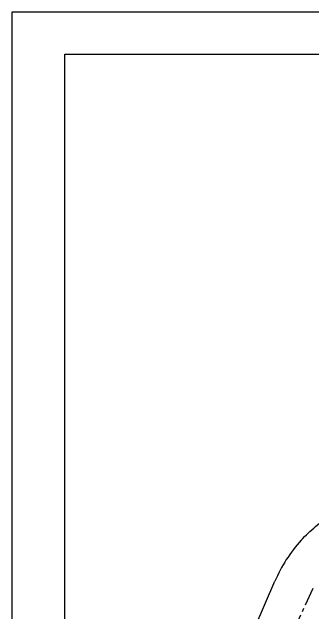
# Model space of a CAD drawing. Extents: x 26988 to 27829, y -7342 to -6748.
# Drawn here: x 26988.4 to 27131.2, y -7033 to -6748.2 of the extents above; entities that cross this region are included whole.
import ezdxf

# ---------------------------------------------------------------- set-up
doc = ezdxf.new("R2010")
doc.units = 0
doc.header["$LTSCALE"] = 7
doc.header["$MEASUREMENT"] = 0
doc.linetypes.add('CENTER', pattern=[2, 1.25, -0.25, 0.25, -0.25])
doc.layers.get('0').update_dxf_attribs({"color": 2, "linetype": 'CONTINUOUS'})
for name, color, linetype in [('CL', 1, 'CENTER'), ('DWG', 7, 'CONTINUOUS'), ('TXT', 4, 'CONTINUOUS')]:
    doc.layers.add(name, color=color, linetype=linetype)

# ---------------------------------------------------------------- blocks, each defined once
blk = doc.blocks.new('BORDER')
for p, q in [((1, 1), (0, 1)), ((0, 1), (0, 0))]:
    blk.add_line(p, q)

msp = doc.modelspace()

# ---------------------------------------------------------------- linework, layer by layer
at = {"layer": 'CL'}
msp.add_line((27131.16, -7021.8), (27049.82, -7196.24), dxfattribs=at)
at = {"layer": 'DWG'}
msp.add_line((27095.27, -7059.69), (27113.05, -7018.37), dxfattribs=at)
msp.add_arc((27177.35, -7046.04), 70, 137.672, 156.7184, dxfattribs=at)
msp.add_open_spline([(27125.6, -6998.9), (27126.65, -6997.74), (27128.84, -6995.49), (27133.51, -6991.28), (27137.29, -6988.46), (27139.88, -6986.69)], degree=3, knots=[0, 0, 0, 0, 0.250221, 0.500043, 1, 1, 1, 1], dxfattribs=at)
at = {"layer": 'TXT'}
for p, q in [((27013.39, -6768.23), (27799.39, -6768.23)), ((27013.39, -7322.23), (27013.39, -6768.23))]:
    msp.add_line(p, q, dxfattribs=at)

# ---------------------------------------------------------------- block references
at = {"xscale": 841, "yscale": 594, "zscale": 841}
msp.add_blockref('BORDER', (26988.39, -7342.23), dxfattribs=at)

doc.saveas('drawing.dxf')
